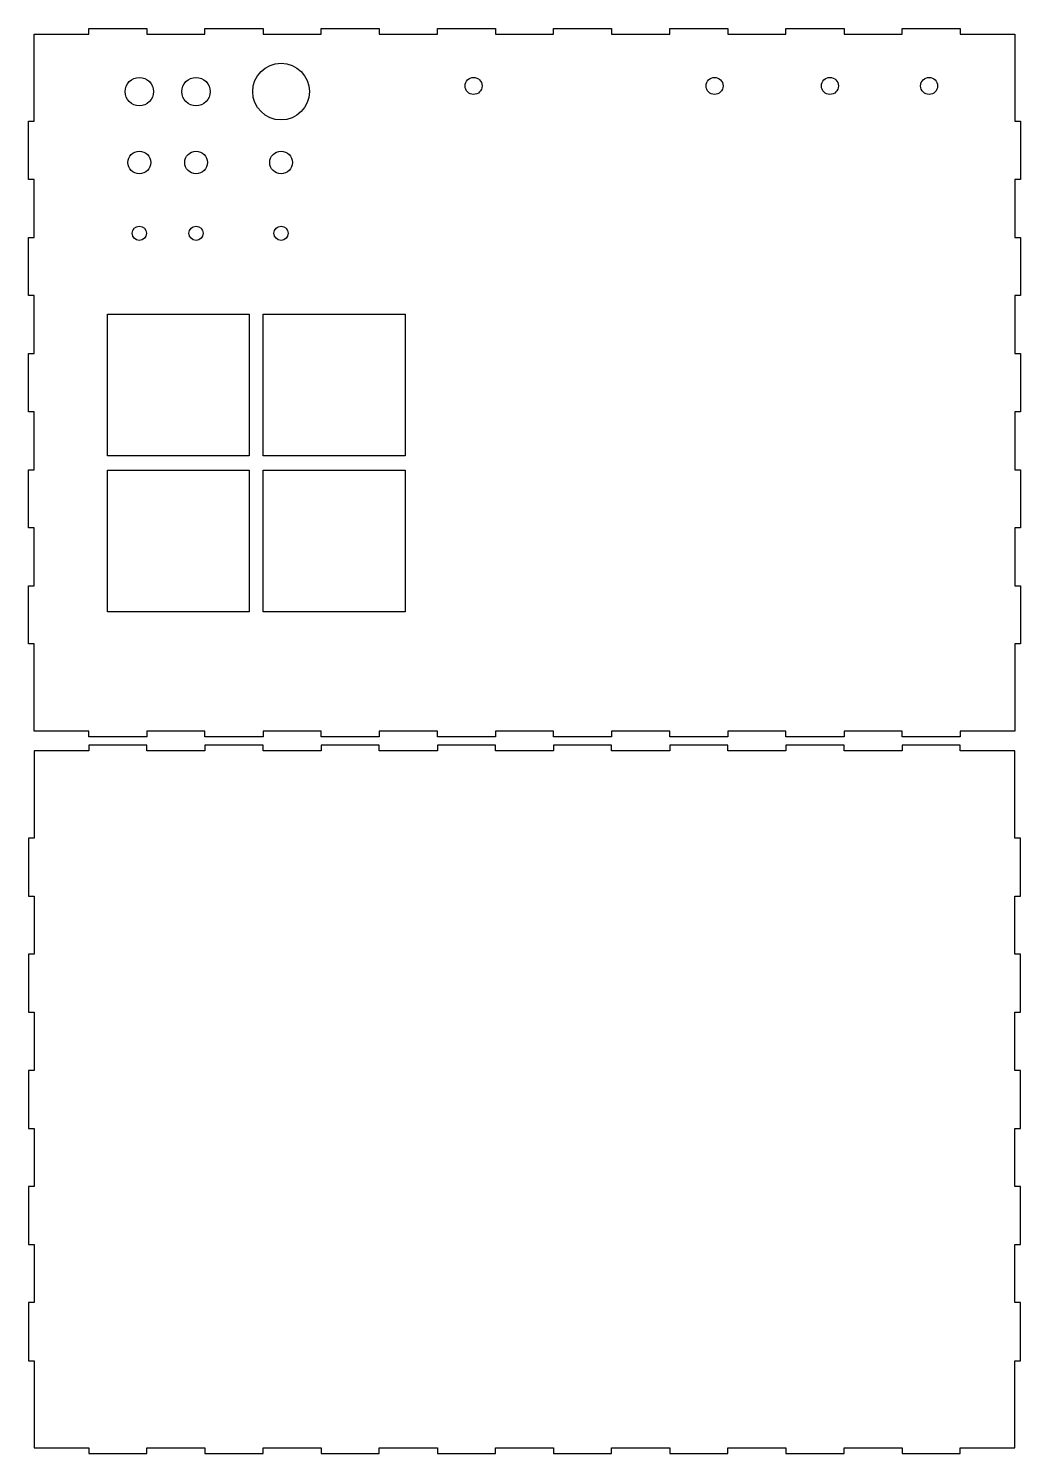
# Model space of a CAD drawing. Extents: x -478 to 225, y -249 to 254.
# Drawn here: x -125 to 225, y -249 to 254 of the extents above; entities that cross this region are included whole.
import ezdxf

# ---------------------------------------------------------------- set-up
doc = ezdxf.new("R2010")
doc.units = 0
doc.layers.add('Default_Layer', color=18, linetype='CONTINUOUS')

msp = doc.modelspace()

# ---------------------------------------------------------------- linework, layer by layer
at = {"layer": 'Default_Layer'}
for points in [[(-122.67, 5.76), (-122.67, 16.01), (-122.67, 36.51), (-124.67, 36.51), (-124.67, 57.01), (-122.67, 57.01), (-122.67, 77.51), (-124.67, 77.51), (-124.67, 98.01), (-122.67, 98.01), (-122.67, 118.51), (-124.67, 118.51), (-124.67, 139.01), (-122.67, 139.01), (-122.67, 159.51), (-124.67, 159.51), (-124.67, 180.01), (-122.67, 180.01), (-122.67, 200.51), (-124.67, 200.51), (-124.67, 221.01), (-122.67, 221.01), (-122.67, 251.76), (-103.42, 251.76), (-103.42, 253.76), (-82.92, 253.76), (-82.92, 251.76), (-62.42, 251.76), (-62.42, 253.76), (-41.92, 253.76), (-41.92, 251.76), (-21.42, 251.76), (-21.42, 253.76), (-0.92, 253.76), (-0.92, 251.76), (19.58, 251.76), (19.58, 253.76), (40.08, 253.76), (40.08, 251.76), (60.58, 251.76), (60.58, 253.76), (81.08, 253.76), (81.08, 251.76), (101.58, 251.76), (101.58, 253.76), (122.08, 253.76), (122.08, 251.76), (142.58, 251.76), (142.58, 253.76), (163.08, 253.76), (163.08, 251.76), (183.58, 251.76), (183.58, 253.76), (204.08, 253.76), (204.08, 251.76), (223.33, 251.76), (223.33, 241.51), (223.33, 221.01), (225.33, 221.01), (225.33, 200.51), (223.33, 200.51), (223.33, 180.01), (225.33, 180.01), (225.33, 159.51), (223.33, 159.51), (223.33, 139.01), (225.33, 139.01), (225.33, 118.51), (223.33, 118.51), (223.33, 98.01), (225.33, 98.01), (225.33, 77.51), (223.33, 77.51), (223.33, 57.01), (225.33, 57.01), (225.33, 36.51), (223.33, 36.51), (223.33, 5.76), (204.08, 5.76), (204.08, 3.76), (183.58, 3.76), (183.58, 5.76), (163.08, 5.76), (163.08, 3.76), (142.58, 3.76), (142.58, 5.76), (122.08, 5.76), (122.08, 3.76), (101.58, 3.76), (101.58, 5.76), (81.08, 5.76), (81.08, 3.76), (60.58, 3.76), (60.58, 5.76), (40.08, 5.76), (40.08, 3.76), (19.58, 3.76), (19.58, 5.76), (-0.92, 5.76), (-0.92, 3.76), (-21.42, 3.76), (-21.42, 5.76), (-41.92, 5.76), (-41.92, 3.76), (-62.42, 3.76), (-62.42, 5.76), (-82.92, 5.76), (-82.92, 3.76), (-103.42, 3.76), (-103.42, 5.76), (-122.67, 5.76)], [(-96.82, 102.88), (-96.82, 152.88), (-46.82, 152.88), (-46.82, 102.88), (-96.82, 102.88)], [(-41.82, 102.88), (-41.82, 152.88), (8.18, 152.88), (8.18, 102.88), (-41.82, 102.88)], [(-96.82, 47.88), (-96.82, 97.88), (-46.82, 97.88), (-46.82, 47.88), (-96.82, 47.88)], [(-41.82, 47.88), (-41.82, 97.88), (8.18, 97.88), (8.18, 47.88), (-41.82, 47.88)], [(-122.67, -247.24), (-103.42, -247.24), (-103.42, -249.24), (-82.92, -249.24), (-82.92, -247.24), (-62.42, -247.24), (-62.42, -249.24), (-41.92, -249.24), (-41.92, -247.24), (-21.42, -247.24), (-21.42, -249.24), (-0.92, -249.24), (-0.92, -247.24), (19.58, -247.24), (19.58, -249.24), (40.08, -249.24), (40.08, -247.24), (60.58, -247.24), (60.58, -249.24), (81.08, -249.24), (81.08, -247.24), (101.58, -247.24), (101.58, -249.24), (122.08, -249.24), (122.08, -247.24), (142.58, -247.24), (142.58, -249.24), (163.08, -249.24), (163.08, -247.24), (183.58, -247.24), (183.58, -249.24), (204.08, -249.24), (204.08, -247.24), (223.33, -247.24), (223.33, -216.49), (225.33, -216.49), (225.33, -195.99), (223.33, -195.99), (223.33, -175.49), (225.33, -175.49), (225.33, -154.99), (223.33, -154.99), (223.33, -134.49), (225.33, -134.49), (225.33, -113.99), (223.33, -113.99), (223.33, -93.49), (225.33, -93.49), (225.33, -72.99), (223.33, -72.99), (223.33, -52.49), (225.33, -52.49), (225.33, -31.99), (223.33, -31.99), (223.33, -11.49), (223.33, -1.24), (204.08, -1.24), (204.08, 0.76), (183.58, 0.76), (183.58, -1.24), (163.08, -1.24), (163.08, 0.76), (142.58, 0.76), (142.58, -1.24), (122.08, -1.24), (122.08, 0.76), (101.58, 0.76), (101.58, -1.24), (81.08, -1.24), (81.08, 0.76), (60.58, 0.76), (60.58, -1.24), (40.08, -1.24), (40.08, 0.76), (19.58, 0.76), (19.58, -1.24), (-0.92, -1.24), (-0.92, 0.76), (-21.42, 0.76), (-21.42, -1.24), (-41.92, -1.24), (-41.92, 0.76), (-62.42, 0.76), (-62.42, -1.24), (-82.92, -1.24), (-82.92, 0.76), (-103.42, 0.76), (-103.42, -1.24), (-122.67, -1.24), (-122.67, -31.99), (-124.67, -31.99), (-124.67, -52.49), (-122.67, -52.49), (-122.67, -72.99), (-124.67, -72.99), (-124.67, -93.49), (-122.67, -93.49), (-122.67, -113.99), (-124.67, -113.99), (-124.67, -134.49), (-122.67, -134.49), (-122.67, -154.99), (-124.67, -154.99), (-124.67, -175.49), (-122.67, -175.49), (-122.67, -195.99), (-124.67, -195.99), (-124.67, -216.49), (-122.67, -216.49), (-122.67, -236.99), (-122.67, -247.24)]]:
    msp.add_lwpolyline(points, close=True, dxfattribs=at)
for centre, radius in [((-35.57, 231.48), 10), ((-85.57, 231.48), 5), ((-65.57, 231.48), 5), ((32.37, 233.48), 3), ((117.37, 233.48), 3), ((158.1, 233.48), 3), ((193.1, 233.48), 3), ((-85.57, 206.48), 4), ((-65.57, 206.48), 4), ((-35.57, 206.48), 4), ((-85.57, 181.48), 2.5), ((-65.57, 181.48), 2.5), ((-35.57, 181.48), 2.5)]:
    msp.add_circle(centre, radius, dxfattribs=at)

doc.saveas('drawing.dxf')
